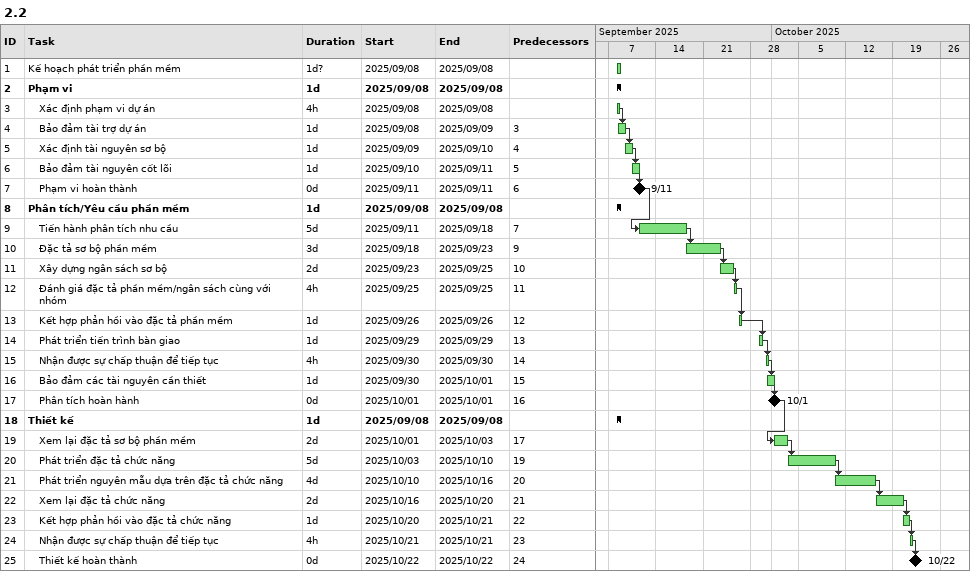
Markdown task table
2.2

| ID | Level | Task | Duration | Start | Finish | Predecessors |
|---|---|---|---|---|---|---|
| 1 | 1 | Kế hoạch phát triển phần mềm | 1d? | 2025-09-08 | 2025-09-08 |  |
| 2 | 1 | **Phạm vi** | 1d | 2025-09-08 | 2025-09-08 |  |
| 3 | 2 | Xác định phạm vi dự án | 4h | 2025-09-08 | 2025-09-08 |  |
| 4 | 2 | Bảo đảm tài trợ dự án | 1d | 2025-09-08 | 2025-09-09 | 3 |
| 5 | 2 | Xác định tài nguyên sơ bộ | 1d | 2025-09-09 | 2025-09-10 | 4 |
| 6 | 2 | Bảo đảm tài nguyên cốt lõi | 1d | 2025-09-10 | 2025-09-11 | 5 |
| 7 | 2 | Phạm vi hoàn thành | 0d | 2025-09-11 | 2025-09-11 | 6 |
| 8 | 1 | **Phân tích/Yêu cầu phần mềm** | 1d | 2025-09-08 | 2025-09-08 |  |
| 9 | 2 | Tiến hành phân tích nhu cầu | 5d | 2025-09-11 | 2025-09-18 | 7 |
| 10 | 2 | Đặc tả sơ bộ phần mềm | 3d | 2025-09-18 | 2025-09-23 | 9 |
| 11 | 2 | Xây dựng ngân sách sơ bộ | 2d | 2025-09-23 | 2025-09-25 | 10 |
| 12 | 2 | Đánh giá đặc tả phần mềm/ngân sách cùng với nhóm | 4h | 2025-09-25 | 2025-09-25 | 11 |
| 13 | 2 | Kết hợp phản hồi vào đặc tả phần mềm | 1d | 2025-09-26 | 2025-09-26 | 12 |
| 14 | 2 | Phát triển tiến trình bàn giao | 1d | 2025-09-29 | 2025-09-29 | 13 |
| 15 | 2 | Nhận được sự chấp thuận để tiếp tục | 4h | 2025-09-30 | 2025-09-30 | 14 |
| 16 | 2 | Bảo đảm các tài nguyên cần thiết | 1d | 2025-09-30 | 2025-10-01 | 15 |
| 17 | 2 | Phân tích hoàn hành | 0d | 2025-10-01 | 2025-10-01 | 16 |
| 18 | 1 | **Thiết kế** | 1d | 2025-09-08 | 2025-09-08 |  |
| 19 | 2 | Xem lại đặc tả sơ bộ phần mềm | 2d | 2025-10-01 | 2025-10-03 | 17 |
| 20 | 2 | Phát triển đặc tả chức năng | 5d | 2025-10-03 | 2025-10-10 | 19 |
| 21 | 2 | Phát triển nguyên mẫu dựa trên đặc tả chức năng | 4d | 2025-10-10 | 2025-10-16 | 20 |
| 22 | 2 | Xem lại đặc tả chức năng | 2d | 2025-10-16 | 2025-10-20 | 21 |
| 23 | 2 | Kết hợp phản hồi vào đặc tả chức năng | 1d | 2025-10-20 | 2025-10-21 | 22 |
| 24 | 2 | Nhận được sự chấp thuận để tiếp tục | 4h | 2025-10-21 | 2025-10-21 | 23 |
| 25 | 2 | Thiết kế hoàn thành | 0d | 2025-10-22 | 2025-10-22 | 24 |
